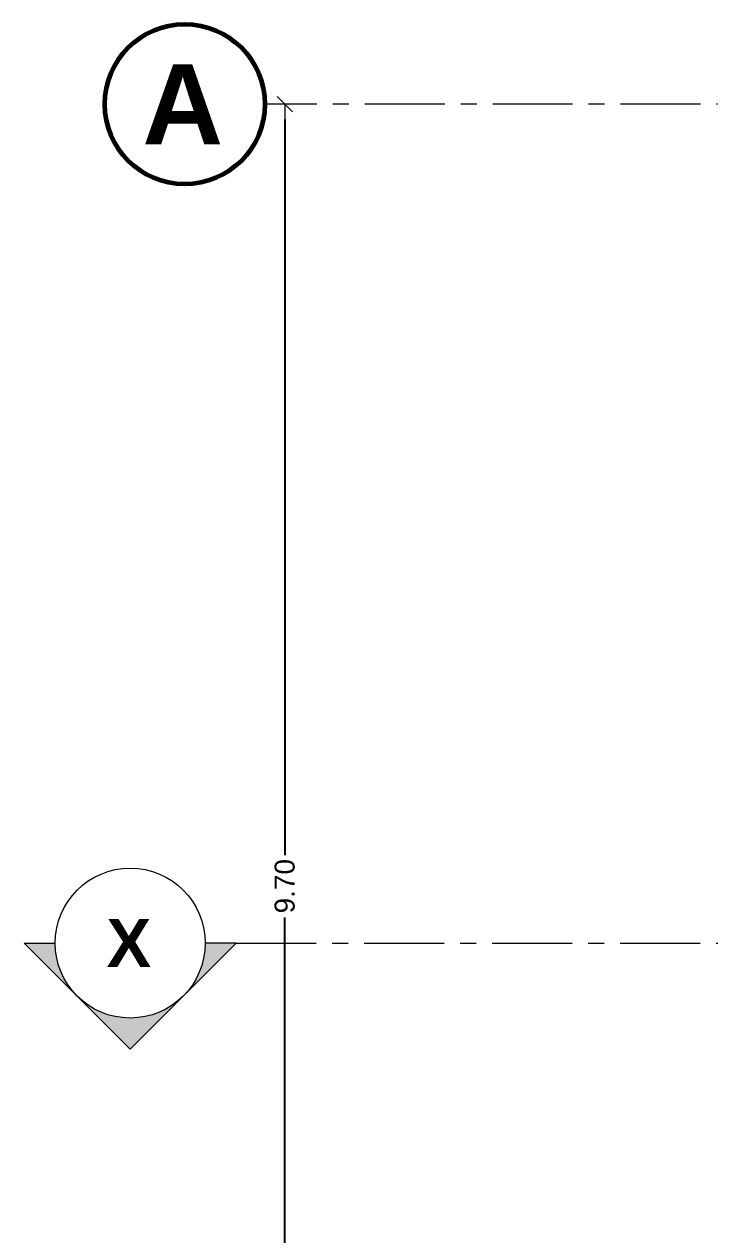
# Model space of a CAD drawing. Header units: inches. Extents: x -38 to 5698, y -33 to 92.
# Drawn here: x 95.84 to 100.13, y 32.58 to 40.15 of the extents above; entities that cross this region are included whole.
import ezdxf

# ---------------------------------------------------------------- set-up
doc = ezdxf.new("R2010")
doc.units = ezdxf.units.IN
doc.header["$MEASUREMENT"] = 0
doc.header["$PDMODE"] = 1
doc.linetypes.add('Punto & Raya', pattern=[0.65, 0.5, -0.075, 0, -0.075])
for name, color, linetype in [('02 _ ARQ _ ALB _ Cotas Ejes', 7, 'Continuous'), ('02 _ ARQ _ ALB _ Ejes Generales', 7, 'Continuous'), ('Marcador - Secciones', 251, 'Continuous')]:
    doc.layers.add(name, color=color, linetype=linetype)
doc.styles.add('Estilo_Generado_1', font='swisseb.ttf')
doc.styles.add('Estilo_Generado_4', font='swisse.ttf')
doc.dimstyles.new('Estilo_Generado__6', dxfattribs={"dimtxt": 0.125, "dimasz": 0.095, "dimexe": 0.18, "dimexo": 0.0625, "dimgap": 0, "dimtad": 0, "dimzin": 0, "dimdsep": 46, "dimtxsty": 'Estilo_Generado_4', "dimblk": 'ARROWHEAD_6', "dimblk1": 'ARROWHEAD_6', "dimblk2": 'ARROWHEAD_6', "dimcen": 0.09, "dimse1": 1, "dimse2": 1, "dimclrd": 144, "dimclre": 144, "dimclrt": 7, "dimadec": 0, "dimazin": 0, "dimtfac": 1, "dimtdec": 4, "dimtmove": 0, "dimatfit": 3, "dimfxl": 1, "dimtolj": 1, "dimtzin": 0, "dimarcsym": 0})

# ---------------------------------------------------------------- blocks, each defined once
blk = doc.blocks.new('ARROWHEAD_6')
at = {"color": 0, "linetype": 'Continuous', "lineweight": 0}
for p, q in [((0, 0), (-1, 0)), ((-0.5, -0.5), (0.5, 0.5))]:
    blk.add_line(p, q, dxfattribs=at)
blk = doc.blocks.new('*D100', base_point=(804.059, 0))
at = {"layer": '02 _ ARQ _ ALB _ Cotas Ejes', "color": 144, "linetype": 'Continuous', "lineweight": -2, "transparency": 16777216}
for p, q in [((97.4704, 39.555), (97.4704, 34.9573)), ((97.4704, 30.045), (97.4704, 34.5674))]:
    blk.add_line(p, q, dxfattribs=at)
at = {"layer": 'Defpoints', "color": 0, "linetype": 'Continuous', "lineweight": 40, "transparency": 16777216}
for p in [(97.4704, 39.65), (97.754, 39.65), (97.8783, 29.95)]:
    blk.add_point(p, dxfattribs=at)
at = {"layer": '02 _ ARQ _ ALB _ Cotas Ejes', "color": 144, "linetype": 'Continuous', "lineweight": -2, "transparency": 16777216, "xscale": 0.095, "yscale": 0.095, "zscale": 0.095}
for p, rotation in [((97.4704, 39.65), 90), ((97.4704, 29.95), 270)]:
    blk.add_blockref('ARROWHEAD_6', p, dxfattribs=dict(at, rotation=rotation))
at = {"layer": '02 _ ARQ _ ALB _ Cotas Ejes', "color": 7, "linetype": 'Continuous', "lineweight": 13, "transparency": 16777216, "insert": (97.4704, 34.7624), "char_height": 0.125, "attachment_point": 5, "rotation": 90, "style": 'Estilo_Generado_4'}
blk.add_mtext('\\A1;9.70', dxfattribs=at)

msp = doc.modelspace()

# ---------------------------------------------------------------- hatches: boundary and pattern name
at = {"layer": 'Marcador - Secciones', "linetype": 'Continuous', "lineweight": 13}
for points in [[(95.8416, 34.4067), (96.1729, 34.0755, -0.198912), (96.0357, 34.4067)], [(97.1666, 34.4067), (96.9726, 34.4067, -0.198912), (96.8354, 34.0755)], [(96.1729, 34.0755), (96.5041, 33.7442), (96.8354, 34.0755, -0.414214)]]:
    msp.add_hatch(color=7, dxfattribs=at).paths.add_polyline_path(points)

# ---------------------------------------------------------------- linework, layer by layer
at = {"layer": '02 _ ARQ _ ALB _ Ejes Generales', "color": 251, "linetype": 'Punto & Raya', "lineweight": 13}
msp.add_line((148.07, 39.65), (97.3454, 39.65), dxfattribs=at)
at = {"layer": '02 _ ARQ _ ALB _ Ejes Generales', "color": 7, "linetype": 'Continuous', "lineweight": 60}
msp.add_circle((96.8454, 39.65), 0.5, dxfattribs=at)
at = {"layer": 'Marcador - Secciones', "color": 251, "linetype": 'Punto & Raya', "lineweight": 13}
msp.add_line((97.1666, 34.4067), (148.4403, 34.4067), dxfattribs=at)
at = {"layer": 'Marcador - Secciones', "color": 7, "linetype": 'Continuous', "lineweight": 13, "flags": 128}
for points in [[(96.1729, 34.0755), (95.8416, 34.4067), (96.0357, 34.4067, 0.198912)], [(96.8354, 34.0755), (97.1666, 34.4067), (96.9726, 34.4067, -0.198912)]]:
    msp.add_lwpolyline(points, format="xyb", dxfattribs=at)
msp.add_lwpolyline([(96.8354, 34.0755), (96.5041, 33.7442), (96.1729, 34.0755)], dxfattribs=at)
at = {"layer": 'Marcador - Secciones', "color": 7, "linetype": 'Continuous', "lineweight": 13}
msp.add_circle((96.5041, 34.4067), 0.4685, dxfattribs=at)

# ---------------------------------------------------------------- texts
at = {"layer": '02 _ ARQ _ ALB _ Ejes Generales', "color": 7, "lineweight": 30, "insert": (96.5803, 39.9), "char_height": 0.5, "attachment_point": 1, "style": 'Estilo_Generado_1'}
msp.add_mtext('\\A1;{\\pql;\\pt0;\\fSwis721 Ex BT|b1|i0|c0|p34;A}', dxfattribs=at)
at = {"layer": 'Marcador - Secciones', "color": 5, "lineweight": 25, "insert": (96.356, 34.2567), "char_height": 0.3, "attachment_point": 7, "style": 'Estilo_Generado_1'}
msp.add_mtext('\\A1;{\\pql;\\pt0;\\fSwis721 Ex BT|b1|i0|c0|p34;X}', dxfattribs=at)

# ---------------------------------------------------------------- dimensions: what is measured, and where the dimension line sits
at = {"layer": '02 _ ARQ _ ALB _ Cotas Ejes', "color": 144, "linetype": 'Continuous', "lineweight": 13}
dim = msp.add_linear_dim(base=(97.4704, 39.65), p1=(97.8783, 29.95), p2=(97.754, 39.65), angle=90, dimstyle='Estilo_Generado__6', dxfattribs=at)
dim.commit()
dim.dimension.update_dxf_attribs({"geometry": '*D100', "text_midpoint": (97.4704, 34.7624), "dimtype": 160, "text_rotation": 90})

doc.saveas('drawing.dxf')
